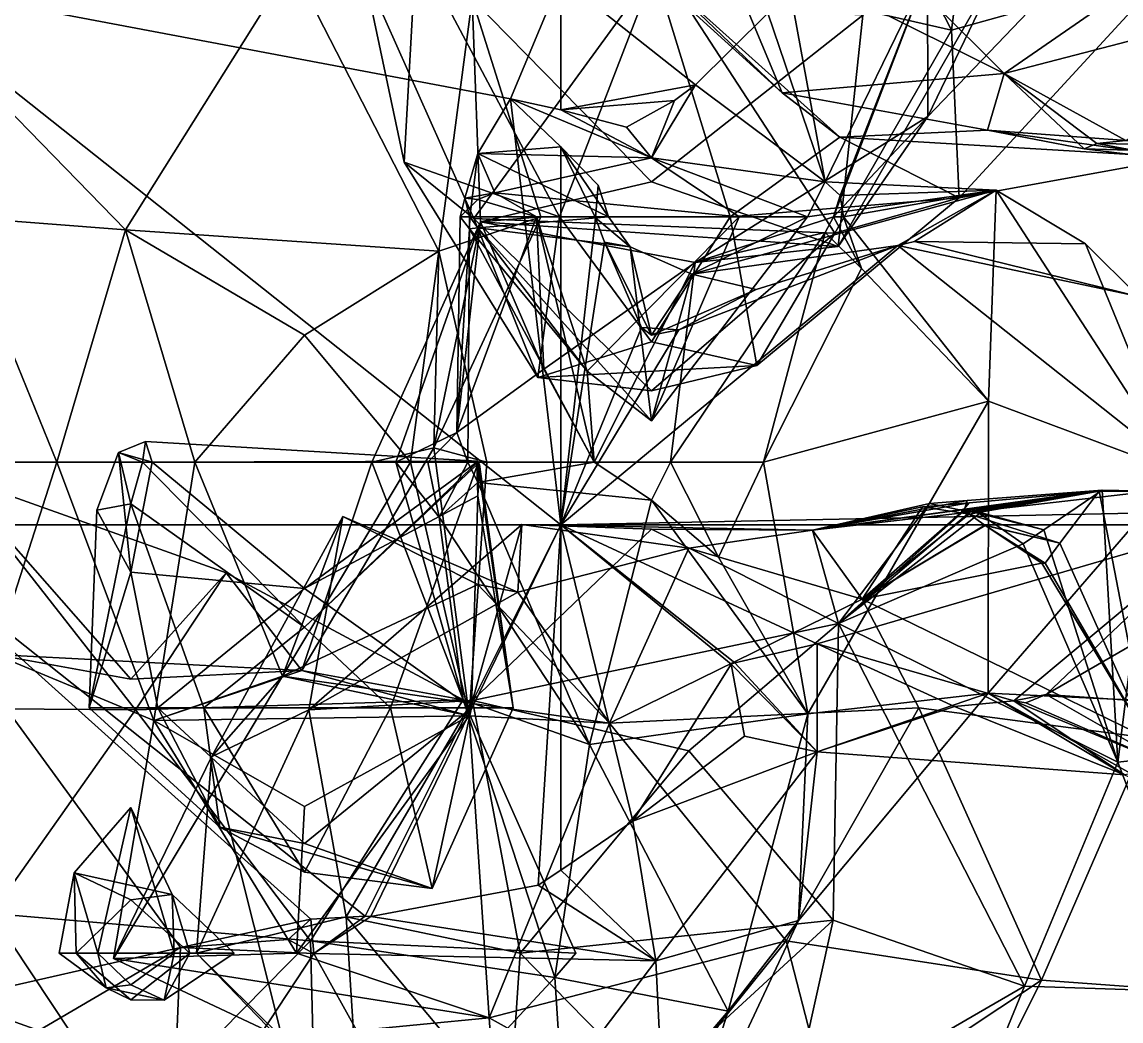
# Model space of a CAD drawing. Extents: x 290095 to 295679, y 4553756 to 4561441.
# Drawn here: x 293830.9 to 293910.7, y 4558599.1 to 4558671.6 of the extents above; entities that cross this region are included whole.
import ezdxf

# ---------------------------------------------------------------- set-up
doc = ezdxf.new("R2010")
doc.units = 0
doc.layers.add('Au_ppm_Pref_-_0_5', color=7, linetype='CONTINUOUS')

msp = doc.modelspace()

# ---------------------------------------------------------------- linework, layer by layer
at = {"layer": 'Au_ppm_Pref_-_0_5'}
for points in [[(293901.267, 4558693.412, 1869.872), (293898.367, 4558671.022, 1876.638), (293889.184, 4558688.93, 1875.435)], [(293901.267, 4558693.412, 1869.872), (293914.182, 4558675.446, 1870.677), (293898.367, 4558671.022, 1876.638)], [(293898.367, 4558671.022, 1876.638), (293877.157, 4558675.862, 1877.356), (293889.184, 4558688.93, 1875.435)], [(293876.804, 4558675.347, 1865.179), (293886.079, 4558666.478, 1857.536), (293871.766, 4558679.471, 1859.009)], [(293871.766, 4558679.471, 1859.009), (293886.079, 4558666.478, 1857.536), (293881.089, 4558678.423, 1854.008)], [(293886.079, 4558666.478, 1857.536), (293902.185, 4558667.865, 1853.041), (293881.089, 4558678.423, 1854.008)], [(293881.089, 4558678.423, 1854.008), (293902.185, 4558667.865, 1853.041), (293891.675, 4558678.349, 1849.325)], [(293915.16, 4558676.858, 1849.239), (293891.675, 4558678.349, 1849.325), (293902.185, 4558667.865, 1853.041)], [(293858.628, 4558661.446, 1870.887), (293859.503, 4558677.045, 1870.412), (293855.69, 4558675.287, 1874.798)], [(293869.917, 4558657.469, 1867.744), (293859.503, 4558677.045, 1870.412), (293858.628, 4558661.446, 1870.887)], [(293876.804, 4558675.347, 1865.179), (293859.503, 4558677.045, 1870.412), (293869.917, 4558657.469, 1867.744)], [(293896.637, 4558664.747, 1930.281), (293902.316, 4558676.509, 1924.19), (293890.136, 4558655.308, 1924.175)], [(293902.316, 4558676.509, 1924.19), (293891.931, 4558672.104, 1917.611), (293890.136, 4558655.308, 1924.175)], [(293896.637, 4558664.747, 1930.281), (293906.727, 4558675.287, 1930.281), (293902.316, 4558676.509, 1924.19)], [(293915.16, 4558676.858, 1849.239), (293902.185, 4558667.865, 1853.041), (293929.802, 4558675.068, 1852.081)], [(293850.474, 4558675.773, 1912.749), (293823.539, 4558671.764, 1911.423), (293838.392, 4558656.53, 1911.333)], [(293850.474, 4558675.773, 1912.749), (293838.392, 4558656.53, 1911.333), (293861.141, 4558654.98, 1912.974)], [(293861.141, 4558654.98, 1912.974), (293863.564, 4558673.287, 1917.936), (293850.474, 4558675.773, 1912.749)], [(293877.157, 4558675.862, 1877.356), (293863.69, 4558657.354, 1876.887), (293855.69, 4558675.287, 1874.798)], [(293877.157, 4558675.862, 1877.356), (293889.904, 4558656.291, 1877.038), (293863.69, 4558657.354, 1876.887)], [(293889.904, 4558656.291, 1877.038), (293877.157, 4558675.862, 1877.356), (293898.367, 4558671.022, 1876.638)], [(293870, 4558635.115, 1948.734), (293820, 4558674.8, 1933.784), (293866.349, 4558666.034, 1940.189)], [(293870, 4558674.8, 1938.178), (293866.349, 4558666.034, 1940.189), (293820, 4558674.8, 1933.784)], [(293870, 4558635.115, 1948.734), (293820, 4558635.115, 1945.143), (293820, 4558674.8, 1933.784)], [(293858.628, 4558661.446, 1870.887), (293855.69, 4558675.287, 1874.798), (293863.69, 4558657.354, 1876.887)], [(293870, 4558674.8, 1938.178), (293870, 4558665.234, 1940.723), (293866.349, 4558666.034, 1940.189)], [(293876.804, 4558675.347, 1865.179), (293869.917, 4558657.469, 1867.744), (293882.304, 4558657.469, 1868.192)], [(293870, 4558674.8, 1938.178), (293885.035, 4558672.256, 1940.289), (293879.776, 4558667.041, 1940.794)], [(293879.776, 4558667.041, 1940.794), (293870, 4558665.234, 1940.723), (293870, 4558674.8, 1938.178)], [(293876.804, 4558675.347, 1865.179), (293882.304, 4558657.469, 1868.192), (293890.25, 4558663.247, 1864.868)], [(293876.804, 4558675.347, 1865.179), (293890.25, 4558663.247, 1864.868), (293886.079, 4558666.478, 1857.536)], [(293886.477, 4558674.8, 1939.924), (293889.184, 4558660.007, 1937.066), (293885.035, 4558672.256, 1940.289)], [(293896.628, 4558675.287, 1935.418), (293889.184, 4558660.007, 1937.066), (293886.477, 4558674.8, 1939.924)], [(293896.628, 4558675.287, 1935.418), (293890.272, 4558659.007, 1936.22), (293889.184, 4558660.007, 1937.066)], [(293896.628, 4558675.287, 1935.418), (293896.637, 4558664.747, 1930.281), (293889.791, 4558657.469, 1935.934)], [(293896.628, 4558675.287, 1935.418), (293889.791, 4558657.469, 1935.934), (293890.272, 4558659.007, 1936.22)], [(293906.727, 4558675.287, 1930.281), (293896.637, 4558664.747, 1930.281), (293896.628, 4558675.287, 1935.418)], [(293914.182, 4558675.446, 1870.677), (293898.923, 4558658.852, 1870.698), (293898.367, 4558671.022, 1876.638)], [(293915.031, 4558661.771, 1864.62), (293898.923, 4558658.852, 1870.698), (293914.182, 4558675.446, 1870.677)], [(293929.802, 4558675.068, 1852.081), (293902.185, 4558667.865, 1853.041), (293911.028, 4558663.009, 1853.955)], [(293868.556, 4558657.469, 1918.402), (293863.564, 4558673.287, 1917.936), (293861.141, 4558654.98, 1912.974)], [(293864.166, 4558657.106, 1924.527), (293876.585, 4558660.001, 1919.246), (293863.564, 4558673.287, 1917.936)], [(293876.585, 4558660.001, 1919.246), (293891.931, 4558672.104, 1917.611), (293863.564, 4558673.287, 1917.936)], [(293864.166, 4558657.106, 1924.527), (293863.564, 4558673.287, 1917.936), (293868.556, 4558657.469, 1918.402)], [(293826.155, 4558657.478, 1918.407), (293838.392, 4558656.53, 1911.333), (293823.539, 4558671.764, 1911.423)], [(293876.585, 4558660.001, 1919.246), (293890.136, 4558655.308, 1924.175), (293891.931, 4558672.104, 1917.611)], [(293885.035, 4558672.256, 1940.289), (293889.184, 4558660.007, 1937.066), (293879.776, 4558667.041, 1940.794)], [(293898.367, 4558671.022, 1876.638), (293898.923, 4558658.852, 1870.698), (293889.904, 4558656.291, 1877.038)], [(293900.986, 4558663.766, 1859.65), (293902.185, 4558667.865, 1853.041), (293886.079, 4558666.478, 1857.536)], [(293908.004, 4558662.404, 1856.848), (293902.185, 4558667.865, 1853.041), (293900.986, 4558663.766, 1859.65)], [(293908.915, 4558662.787, 1855.692), (293911.028, 4558663.009, 1853.955), (293902.185, 4558667.865, 1853.041)], [(293908.004, 4558662.404, 1856.848), (293908.915, 4558662.787, 1855.692), (293902.185, 4558667.865, 1853.041)], [(293879.776, 4558667.041, 1940.794), (293878.246, 4558665.911, 1941.008), (293870, 4558665.234, 1940.723)], [(293879.776, 4558667.041, 1940.794), (293876.585, 4558661.747, 1940.733), (293878.246, 4558665.911, 1941.008)], [(293889.184, 4558660.007, 1937.066), (293876.585, 4558661.747, 1940.733), (293879.776, 4558667.041, 1940.794)], [(293870, 4558662.542, 1941.439), (293866.349, 4558666.034, 1940.189), (293863.986, 4558662.057, 1937.749)], [(293866.349, 4558666.034, 1940.189), (293876.585, 4558661.747, 1940.733), (293863.986, 4558662.057, 1937.749)], [(293866.349, 4558666.034, 1940.189), (293870, 4558662.542, 1941.439), (293870, 4558635.115, 1948.734)], [(293870, 4558665.234, 1940.723), (293876.585, 4558661.747, 1940.733), (293866.349, 4558666.034, 1940.189)], [(293878.246, 4558665.911, 1941.008), (293874.776, 4558663.982, 1941.325), (293870, 4558665.234, 1940.723)], [(293876.585, 4558661.747, 1940.733), (293874.776, 4558663.982, 1941.325), (293878.246, 4558665.911, 1941.008)], [(293890.25, 4558663.247, 1864.868), (293900.986, 4558663.766, 1859.65), (293886.079, 4558666.478, 1857.536)], [(293874.776, 4558663.982, 1941.325), (293876.585, 4558661.747, 1940.733), (293870, 4558665.234, 1940.723)], [(293896.637, 4558664.747, 1930.281), (293879.754, 4558654.153, 1929.751), (293889.791, 4558657.469, 1935.934)], [(293896.637, 4558664.747, 1930.281), (293890.136, 4558655.308, 1924.175), (293879.754, 4558654.153, 1929.751)], [(293890.25, 4558663.247, 1864.868), (293915.031, 4558661.771, 1864.62), (293900.986, 4558663.766, 1859.65)], [(293926.628, 4558661.834, 1858.529), (293908.004, 4558662.404, 1856.848), (293900.986, 4558663.766, 1859.65)], [(293900.986, 4558663.766, 1859.65), (293915.031, 4558661.771, 1864.62), (293926.628, 4558661.834, 1858.529)], [(293898.923, 4558658.852, 1870.698), (293890.25, 4558663.247, 1864.868), (293882.304, 4558657.469, 1868.192)], [(293915.031, 4558661.771, 1864.62), (293890.25, 4558663.247, 1864.868), (293898.923, 4558658.852, 1870.698)], [(293908.915, 4558662.787, 1855.692), (293908.004, 4558662.404, 1856.848), (293916.939, 4558661.306, 1855.185)], [(293911.028, 4558663.009, 1853.955), (293908.915, 4558662.787, 1855.692), (293913.103, 4558662.718, 1854.025)], [(293908.915, 4558662.787, 1855.692), (293916.939, 4558661.306, 1855.185), (293913.103, 4558662.718, 1854.025)], [(293865.218, 4558659.212, 1936.22), (293863.031, 4558658.819, 1936.22), (293863.986, 4558662.057, 1937.749)], [(293863.986, 4558662.057, 1937.749), (293863.031, 4558658.819, 1936.22), (293863.401, 4558657.469, 1936.496)], [(293873.455, 4558657.469, 1942.159), (293863.986, 4558662.057, 1937.749), (293863.401, 4558657.469, 1936.496)], [(293873.455, 4558657.469, 1942.159), (293870, 4558662.542, 1941.439), (293863.986, 4558662.057, 1937.749)], [(293876.585, 4558661.747, 1940.733), (293865.218, 4558659.212, 1936.22), (293863.986, 4558662.057, 1937.749)], [(293872.725, 4558659.773, 1942.329), (293872.514, 4558657.4, 1942.948), (293870, 4558662.542, 1941.439)], [(293872.514, 4558657.4, 1942.948), (293870, 4558635.115, 1948.734), (293870, 4558662.542, 1941.439)], [(293873.455, 4558657.469, 1942.159), (293872.725, 4558659.773, 1942.329), (293870, 4558662.542, 1941.439)], [(293926.628, 4558661.834, 1858.529), (293916.939, 4558661.306, 1855.185), (293908.004, 4558662.404, 1856.848)], [(293868.333, 4558645.799, 1870.887), (293858.628, 4558661.446, 1870.887), (293863.69, 4558657.354, 1876.887)], [(293858.628, 4558661.446, 1870.887), (293868.333, 4558645.799, 1870.887), (293869.917, 4558657.469, 1867.744)], [(293876.585, 4558661.747, 1940.733), (293882.942, 4558657.469, 1936.22), (293865.218, 4558659.212, 1936.22)], [(293876.585, 4558661.747, 1940.733), (293889.184, 4558660.007, 1937.066), (293887.905, 4558657.469, 1936.823)], [(293876.585, 4558661.747, 1940.733), (293887.905, 4558657.469, 1936.823), (293882.942, 4558657.469, 1936.22)], [(293890.136, 4558655.308, 1924.175), (293876.585, 4558660.001, 1919.246), (293864.166, 4558657.106, 1924.527)], [(293873.455, 4558657.469, 1942.159), (293872.514, 4558657.4, 1942.948), (293872.725, 4558659.773, 1942.329)], [(293887.905, 4558657.469, 1936.823), (293889.184, 4558660.007, 1937.066), (293901.617, 4558659.413, 1942.451)], [(293890.272, 4558659.007, 1936.22), (293901.617, 4558659.413, 1942.451), (293889.184, 4558660.007, 1937.066)], [(293863.986, 4558658.736, 1935.798), (293862.683, 4558657.469, 1935.606), (293863.031, 4558658.819, 1936.22)], [(293862.683, 4558657.469, 1935.606), (293863.37, 4558657.469, 1936.22), (293863.031, 4558658.819, 1936.22)], [(293863.986, 4558658.736, 1935.798), (293868.236, 4558657.469, 1934.216), (293862.683, 4558657.469, 1935.606)], [(293863.986, 4558658.736, 1935.798), (293863.031, 4558658.819, 1936.22), (293865.218, 4558659.212, 1936.22)], [(293863.401, 4558657.469, 1936.496), (293863.031, 4558658.819, 1936.22), (293863.37, 4558657.469, 1936.22)], [(293863.986, 4558658.736, 1935.798), (293865.218, 4558659.212, 1936.22), (293868.236, 4558657.469, 1934.216)], [(293882.942, 4558657.469, 1936.22), (293868.236, 4558657.469, 1934.216), (293865.218, 4558659.212, 1936.22)], [(293894.472, 4558655.377, 1944.726), (293879.523, 4558653.314, 1942.159), (293901.617, 4558659.413, 1942.451)], [(293879.523, 4558653.314, 1942.159), (293887.905, 4558657.469, 1936.823), (293901.617, 4558659.413, 1942.451)], [(293884.224, 4558646.666, 1870.887), (293898.923, 4558658.852, 1870.698), (293882.304, 4558657.469, 1868.192)], [(293898.923, 4558658.852, 1870.698), (293884.224, 4558646.666, 1870.887), (293889.904, 4558656.291, 1877.038)], [(293890.272, 4558659.007, 1936.22), (293889.791, 4558657.469, 1935.934), (293890.525, 4558657.469, 1936.22)], [(293890.272, 4558659.007, 1936.22), (293890.525, 4558657.469, 1936.22), (293901.617, 4558659.413, 1942.451)], [(293890.525, 4558657.469, 1936.22), (293901.063, 4558644.081, 1938.036), (293901.617, 4558659.413, 1942.451)], [(293895.683, 4558655.665, 1944.796), (293894.472, 4558655.377, 1944.726), (293901.617, 4558659.413, 1942.451)], [(293901.617, 4558659.413, 1942.451), (293908.104, 4558655.513, 1946.143), (293895.683, 4558655.665, 1944.796)], [(293901.617, 4558659.413, 1942.451), (293901.063, 4558644.081, 1938.036), (293914.894, 4558638.899, 1941.811)], [(293901.617, 4558659.413, 1942.451), (293914.894, 4558638.899, 1941.811), (293908.104, 4558655.513, 1946.143)], [(293833.419, 4558639.651, 1913.23), (293826.155, 4558657.478, 1918.407), (293820.218, 4558639.651, 1918.402)], [(293838.392, 4558656.53, 1911.333), (293826.155, 4558657.478, 1918.407), (293833.419, 4558639.651, 1913.23)], [(293858.02, 4558639.651, 1927.468), (293864.166, 4558657.106, 1924.527), (293856.288, 4558639.651, 1923.208)], [(293860.794, 4558640.702, 1917.835), (293856.288, 4558639.651, 1923.208), (293864.166, 4558657.106, 1924.527)], [(293858.02, 4558639.651, 1927.468), (293862.457, 4558641.813, 1930.281), (293864.166, 4558657.106, 1924.527)], [(293860.794, 4558640.702, 1917.835), (293864.166, 4558657.106, 1924.527), (293868.556, 4558657.469, 1918.402)], [(293860.794, 4558640.702, 1917.835), (293868.556, 4558657.469, 1918.402), (293861.141, 4558654.98, 1912.974)], [(293862.457, 4558641.813, 1930.281), (293863.376, 4558656.607, 1936.22), (293862.683, 4558657.469, 1935.606)], [(293862.457, 4558641.813, 1930.281), (293862.683, 4558657.469, 1935.606), (293868.236, 4558657.469, 1934.216)], [(293862.457, 4558641.813, 1930.281), (293868.236, 4558657.469, 1934.216), (293868.758, 4558646.4, 1930.281)], [(293862.457, 4558641.813, 1930.281), (293868.758, 4558646.4, 1930.281), (293864.166, 4558657.106, 1924.527)], [(293862.683, 4558657.469, 1935.606), (293863.376, 4558656.607, 1936.22), (293863.37, 4558657.469, 1936.22)], [(293863.401, 4558657.469, 1936.496), (293863.37, 4558657.469, 1936.22), (293863.376, 4558656.607, 1936.22)], [(293863.401, 4558657.469, 1936.496), (293863.376, 4558656.607, 1936.22), (293863.986, 4558656.658, 1936.49)], [(293873.455, 4558657.469, 1942.159), (293863.401, 4558657.469, 1936.496), (293863.986, 4558656.658, 1936.49)], [(293876.585, 4558644.833, 1875.099), (293868.333, 4558645.799, 1870.887), (293863.69, 4558657.354, 1876.887)], [(293876.585, 4558644.833, 1875.099), (293863.69, 4558657.354, 1876.887), (293889.904, 4558656.291, 1877.038)], [(293873.455, 4558657.469, 1942.159), (293863.986, 4558656.658, 1936.49), (293875.048, 4558655.295, 1942.159)], [(293868.758, 4558646.4, 1930.281), (293879.754, 4558654.153, 1929.751), (293864.166, 4558657.106, 1924.527)], [(293879.754, 4558654.153, 1929.751), (293890.136, 4558655.308, 1924.175), (293864.166, 4558657.106, 1924.527)], [(293872.428, 4558639.651, 1934.26), (293868.758, 4558646.4, 1930.281), (293868.236, 4558657.469, 1934.216)], [(293872.428, 4558639.651, 1934.26), (293868.236, 4558657.469, 1934.216), (293871.912, 4558646.26, 1936.22)], [(293882.942, 4558657.469, 1936.22), (293871.912, 4558646.26, 1936.22), (293868.236, 4558657.469, 1934.216)], [(293868.333, 4558645.799, 1870.887), (293876.585, 4558648.383, 1867.859), (293869.917, 4558657.469, 1867.744)], [(293882.304, 4558657.469, 1868.192), (293869.917, 4558657.469, 1867.744), (293876.585, 4558648.383, 1867.859)], [(293873.176, 4558655.625, 1943.458), (293870, 4558635.115, 1948.734), (293872.514, 4558657.4, 1942.948)], [(293876.585, 4558642.65, 1937.22), (293871.912, 4558646.26, 1936.22), (293882.942, 4558657.469, 1936.22)], [(293872.514, 4558657.4, 1942.948), (293873.455, 4558657.469, 1942.159), (293875.048, 4558655.295, 1942.159)], [(293873.176, 4558655.625, 1943.458), (293872.514, 4558657.4, 1942.948), (293875.048, 4558655.295, 1942.159)], [(293879.523, 4558653.314, 1942.159), (293876.585, 4558642.65, 1937.22), (293887.905, 4558657.469, 1936.823)], [(293876.585, 4558642.65, 1937.22), (293882.942, 4558657.469, 1936.22), (293887.905, 4558657.469, 1936.823)], [(293884.224, 4558646.666, 1870.887), (293882.304, 4558657.469, 1868.192), (293876.585, 4558648.383, 1867.859)], [(293889.791, 4558657.469, 1935.934), (293879.754, 4558654.153, 1929.751), (293889.184, 4558656.321, 1935.837)], [(293889.791, 4558657.469, 1935.934), (293889.184, 4558656.321, 1935.837), (293891.833, 4558653.723, 1936.22)], [(293889.791, 4558657.469, 1935.934), (293891.833, 4558653.723, 1936.22), (293890.525, 4558657.469, 1936.22)], [(293890.525, 4558657.469, 1936.22), (293891.833, 4558653.723, 1936.22), (293901.063, 4558644.081, 1938.036)], [(293833.419, 4558639.651, 1913.23), (293843.428, 4558639.651, 1908.711), (293838.392, 4558656.53, 1911.333)], [(293861.141, 4558654.98, 1912.974), (293838.392, 4558656.53, 1911.333), (293851.386, 4558648.868, 1909.39)], [(293851.386, 4558648.868, 1909.39), (293838.392, 4558656.53, 1911.333), (293843.428, 4558639.651, 1908.711)], [(293862.457, 4558641.813, 1930.281), (293863.262, 4558639.651, 1930.621), (293863.376, 4558656.607, 1936.22)], [(293872.428, 4558639.651, 1934.26), (293863.376, 4558656.607, 1936.22), (293863.262, 4558639.651, 1930.621)], [(293863.986, 4558656.658, 1936.49), (293863.376, 4558656.607, 1936.22), (293871.912, 4558646.26, 1936.22)], [(293872.428, 4558639.651, 1934.26), (293871.912, 4558646.26, 1936.22), (293863.376, 4558656.607, 1936.22)], [(293876.585, 4558642.65, 1937.22), (293875.048, 4558655.295, 1942.159), (293863.986, 4558656.658, 1936.49)], [(293876.585, 4558642.65, 1937.22), (293863.986, 4558656.658, 1936.49), (293871.912, 4558646.26, 1936.22)], [(293889.184, 4558656.321, 1935.837), (293879.754, 4558654.153, 1929.751), (293877.967, 4558639.651, 1935.568)], [(293889.184, 4558656.321, 1935.837), (293877.967, 4558639.651, 1935.568), (293884.719, 4558639.651, 1936.22)], [(293889.184, 4558656.321, 1935.837), (293884.719, 4558639.651, 1936.22), (293891.833, 4558653.723, 1936.22)], [(293875.861, 4558649.422, 1945.259), (293870, 4558635.115, 1948.734), (293873.176, 4558655.625, 1943.458)], [(293875.861, 4558649.422, 1945.259), (293873.176, 4558655.625, 1943.458), (293876.585, 4558648.881, 1945.022)], [(293873.176, 4558655.625, 1943.458), (293875.048, 4558655.295, 1942.159), (293876.585, 4558648.881, 1945.022)], [(293884.224, 4558646.666, 1870.887), (293876.585, 4558644.833, 1875.099), (293889.904, 4558656.291, 1877.038)], [(293895.683, 4558655.665, 1944.796), (293911.948, 4558651.674, 1947.332), (293894.472, 4558655.377, 1944.726)], [(293908.104, 4558655.513, 1946.143), (293911.948, 4558651.674, 1947.332), (293895.683, 4558655.665, 1944.796)], [(293908.104, 4558655.513, 1946.143), (293914.894, 4558638.899, 1941.811), (293911.948, 4558651.674, 1947.332)], [(293861.141, 4558654.98, 1912.974), (293851.386, 4558648.868, 1909.39), (293859.079, 4558639.651, 1908.836)], [(293861.141, 4558654.98, 1912.974), (293859.079, 4558639.651, 1908.836), (293864.634, 4558639.651, 1912.463)], [(293860.794, 4558640.702, 1917.835), (293861.141, 4558654.98, 1912.974), (293864.634, 4558639.651, 1912.463)], [(293894.472, 4558655.377, 1944.726), (293870, 4558635.115, 1948.734), (293878.578, 4558649.259, 1945.456)], [(293918.766, 4558636.095, 1951.227), (293870, 4558635.115, 1948.734), (293894.472, 4558655.377, 1944.726)], [(293879.523, 4558653.314, 1942.159), (293876.585, 4558648.881, 1945.022), (293875.048, 4558655.295, 1942.159)], [(293875.048, 4558655.295, 1942.159), (293876.585, 4558642.65, 1937.22), (293879.523, 4558653.314, 1942.159)], [(293884.194, 4558652.189, 1944.994), (293894.472, 4558655.377, 1944.726), (293878.578, 4558649.259, 1945.456)], [(293894.472, 4558655.377, 1944.726), (293884.194, 4558652.189, 1944.994), (293879.523, 4558653.314, 1942.159)], [(293911.948, 4558651.674, 1947.332), (293918.766, 4558636.095, 1951.227), (293894.472, 4558655.377, 1944.726)], [(293872.428, 4558639.651, 1934.26), (293879.754, 4558654.153, 1929.751), (293868.758, 4558646.4, 1930.281)], [(293872.428, 4558639.651, 1934.26), (293877.967, 4558639.651, 1935.568), (293879.754, 4558654.153, 1929.751)], [(293884.194, 4558652.189, 1944.994), (293876.585, 4558648.881, 1945.022), (293879.523, 4558653.314, 1942.159)], [(293891.833, 4558653.723, 1936.22), (293884.719, 4558639.651, 1936.22), (293901.063, 4558644.081, 1938.036)], [(293878.578, 4558649.259, 1945.456), (293876.585, 4558648.881, 1945.022), (293884.194, 4558652.189, 1944.994)], [(293878.578, 4558649.259, 1945.456), (293870, 4558635.115, 1948.734), (293875.861, 4558649.422, 1945.259)], [(293875.861, 4558649.422, 1945.259), (293876.585, 4558648.881, 1945.022), (293878.578, 4558649.259, 1945.456)], [(293851.386, 4558648.868, 1909.39), (293843.428, 4558639.651, 1908.711), (293859.079, 4558639.651, 1908.836)], [(293868.333, 4558645.799, 1870.887), (293884.224, 4558646.666, 1870.887), (293876.585, 4558648.383, 1867.859)], [(293884.224, 4558646.666, 1870.887), (293868.333, 4558645.799, 1870.887), (293876.585, 4558644.833, 1875.099)], [(293884.719, 4558639.651, 1936.22), (293887.929, 4558621.377, 1936.464), (293901.063, 4558644.081, 1938.036)], [(293901.021, 4558622.894, 1943.229), (293901.063, 4558644.081, 1938.036), (293887.929, 4558621.377, 1936.464)], [(293901.063, 4558644.081, 1938.036), (293901.021, 4558622.894, 1943.229), (293914.894, 4558638.899, 1941.811)], [(293839.858, 4558641.165, 1859.009), (293840.337, 4558639.651, 1859.739), (293837.897, 4558640.364, 1859.048)], [(293839.858, 4558641.165, 1859.009), (293837.897, 4558640.364, 1859.048), (293839.641, 4558639.651, 1858.606)], [(293863.936, 4558639.721, 1859.009), (293839.858, 4558641.165, 1859.009), (293839.641, 4558639.651, 1858.606)], [(293863.936, 4558639.721, 1859.009), (293840.337, 4558639.651, 1859.739), (293839.858, 4558641.165, 1859.009)], [(293862.457, 4558641.813, 1930.281), (293858.02, 4558639.651, 1927.468), (293860.336, 4558639.651, 1930.281)], [(293860.336, 4558639.651, 1930.281), (293863.262, 4558639.651, 1930.621), (293862.457, 4558641.813, 1930.281)], [(293838.787, 4558631.677, 1861.667), (293836.327, 4558636.172, 1859.009), (293837.897, 4558640.364, 1859.048)], [(293836.327, 4558636.172, 1859.009), (293838.787, 4558636.625, 1858), (293837.897, 4558640.364, 1859.048)], [(293838.787, 4558631.677, 1861.667), (293837.897, 4558640.364, 1859.048), (293840.337, 4558639.651, 1859.739)], [(293839.641, 4558639.651, 1858.606), (293837.897, 4558640.364, 1859.048), (293838.787, 4558636.625, 1858)], [(293856.288, 4558639.651, 1923.208), (293860.794, 4558640.702, 1917.835), (293851.194, 4558624.523, 1918.815)], [(293860.794, 4558640.702, 1917.835), (293863.355, 4558621.235, 1912.647), (293851.194, 4558624.523, 1918.815)], [(293860.794, 4558640.702, 1917.835), (293864.634, 4558639.651, 1912.463), (293863.355, 4558621.235, 1912.647)], [(293833.419, 4558639.651, 1913.23), (293820.218, 4558639.651, 1918.402), (293828.914, 4558625.688, 1918.402)], [(293833.419, 4558639.651, 1913.23), (293828.914, 4558625.688, 1918.402), (293840.445, 4558620.908, 1911.373)], [(293833.419, 4558639.651, 1913.23), (293840.445, 4558620.908, 1911.373), (293843.428, 4558639.651, 1908.711)], [(293838.787, 4558631.677, 1861.667), (293840.337, 4558639.651, 1859.739), (293851.386, 4558630.478, 1861.89)], [(293838.787, 4558636.625, 1858), (293851.386, 4558627.681, 1857.059), (293839.641, 4558639.651, 1858.606)], [(293863.936, 4558639.721, 1859.009), (293839.641, 4558639.651, 1858.606), (293863.947, 4558639.651, 1858.99)], [(293863.947, 4558639.651, 1858.99), (293839.641, 4558639.651, 1858.606), (293851.386, 4558627.681, 1857.059)], [(293863.936, 4558639.721, 1859.009), (293863.911, 4558639.651, 1859.044), (293840.337, 4558639.651, 1859.739)], [(293863.911, 4558639.651, 1859.044), (293851.386, 4558630.478, 1861.89), (293840.337, 4558639.651, 1859.739)], [(293849.798, 4558624.132, 1905.734), (293843.428, 4558639.651, 1908.711), (293840.445, 4558620.908, 1911.373)], [(293859.079, 4558639.651, 1908.836), (293843.428, 4558639.651, 1908.711), (293849.798, 4558624.132, 1905.734)], [(293859.079, 4558639.651, 1908.836), (293849.798, 4558624.132, 1905.734), (293863.355, 4558621.235, 1912.647)], [(293856.288, 4558639.651, 1923.208), (293851.194, 4558624.523, 1918.815), (293862.904, 4558622.407, 1924.66)], [(293863.986, 4558637.209, 1859.823), (293851.386, 4558630.478, 1861.89), (293863.911, 4558639.651, 1859.044)], [(293863.986, 4558639.541, 1858.972), (293863.947, 4558639.651, 1858.99), (293851.386, 4558627.681, 1857.059)], [(293858.02, 4558639.651, 1927.468), (293856.288, 4558639.651, 1923.208), (293862.904, 4558622.407, 1924.66)], [(293860.336, 4558639.651, 1930.281), (293858.02, 4558639.651, 1927.468), (293861.161, 4558635.656, 1930.281)], [(293861.161, 4558635.656, 1930.281), (293858.02, 4558639.651, 1927.468), (293862.904, 4558622.407, 1924.66)], [(293864.634, 4558639.651, 1912.463), (293859.079, 4558639.651, 1908.836), (293863.355, 4558621.235, 1912.647)], [(293861.161, 4558635.656, 1930.281), (293863.262, 4558639.651, 1930.621), (293860.336, 4558639.651, 1930.281)], [(293861.161, 4558635.656, 1930.281), (293863.986, 4558638.175, 1930.772), (293863.262, 4558639.651, 1930.621)], [(293863.986, 4558638.175, 1930.772), (293872.428, 4558639.651, 1934.26), (293863.262, 4558639.651, 1930.621)], [(293863.936, 4558639.721, 1859.009), (293864.008, 4558639.673, 1859.012), (293863.911, 4558639.651, 1859.044)], [(293863.986, 4558637.209, 1859.823), (293863.911, 4558639.651, 1859.044), (293864.008, 4558639.673, 1859.012)], [(293863.936, 4558639.721, 1859.009), (293863.947, 4558639.651, 1858.99), (293864.008, 4558639.673, 1859.012)], [(293864.008, 4558639.673, 1859.012), (293863.947, 4558639.651, 1858.99), (293863.986, 4558639.541, 1858.972)], [(293864.104, 4558639.483, 1859.009), (293863.986, 4558637.209, 1859.823), (293864.008, 4558639.673, 1859.012)], [(293864.104, 4558639.483, 1859.009), (293864.008, 4558639.673, 1859.012), (293863.986, 4558639.541, 1858.972)], [(293863.986, 4558638.175, 1930.772), (293876.585, 4558636.907, 1935.305), (293872.428, 4558639.651, 1934.26)], [(293872.428, 4558639.651, 1934.26), (293876.585, 4558636.907, 1935.305), (293877.967, 4558639.651, 1935.568)], [(293881.452, 4558632.768, 1936.22), (293877.967, 4558639.651, 1935.568), (293876.585, 4558636.907, 1935.305)], [(293881.452, 4558632.768, 1936.22), (293884.719, 4558639.651, 1936.22), (293877.967, 4558639.651, 1935.568)], [(293884.719, 4558639.651, 1936.22), (293881.452, 4558632.768, 1936.22), (293887.929, 4558621.377, 1936.464)], [(293863.986, 4558639.541, 1858.972), (293851.386, 4558627.681, 1857.059), (293857.644, 4558621.833, 1856.059)], [(293863.986, 4558639.541, 1858.972), (293857.644, 4558621.833, 1856.059), (293866.538, 4558621.833, 1859.009)], [(293863.986, 4558639.541, 1858.972), (293866.538, 4558621.833, 1859.009), (293864.104, 4558639.483, 1859.009)], [(293863.986, 4558637.209, 1859.823), (293864.104, 4558639.483, 1859.009), (293866.538, 4558621.833, 1859.009)], [(293923.353, 4558621.833, 1943.87), (293914.894, 4558638.899, 1941.811), (293901.021, 4558622.894, 1943.229)], [(293839.122, 4558621.669, 1925.631), (293825.734, 4558638.731, 1924.108), (293819.238, 4558621.833, 1927.004)], [(293839.122, 4558621.669, 1925.631), (293845.716, 4558631.632, 1924.341), (293825.734, 4558638.731, 1924.108)], [(293845.716, 4558631.632, 1924.341), (293838.787, 4558623.903, 1923.651), (293825.734, 4558638.731, 1924.108)], [(293838.787, 4558623.903, 1923.651), (293828.914, 4558625.688, 1918.402), (293825.734, 4558638.731, 1924.108)], [(293863.986, 4558638.175, 1930.772), (293861.161, 4558635.656, 1930.281), (293872.075, 4558619.16, 1931.56)], [(293863.986, 4558638.175, 1930.772), (293872.075, 4558619.16, 1931.56), (293876.585, 4558636.907, 1935.305)], [(293863.986, 4558637.209, 1859.823), (293863.506, 4558621.833, 1864.722), (293851.386, 4558630.478, 1861.89)], [(293863.986, 4558637.209, 1859.823), (293866.538, 4558621.833, 1859.009), (293863.506, 4558621.833, 1864.722)], [(293909.306, 4558637.633, 1892.924), (293888.276, 4558634.709, 1895.555), (293899.507, 4558636.865, 1891.918)], [(293909.306, 4558637.633, 1892.924), (293912.901, 4558637.555, 1894.645), (293888.276, 4558634.709, 1895.555)], [(293899.653, 4558636.711, 1897.68), (293888.276, 4558634.709, 1895.555), (293909.083, 4558637.562, 1896.447)], [(293888.276, 4558634.709, 1895.555), (293912.901, 4558637.555, 1894.645), (293909.083, 4558637.562, 1896.447)], [(293909.083, 4558637.562, 1896.447), (293899.032, 4558635.97, 1899.935), (293899.653, 4558636.711, 1897.68)], [(293899.641, 4558635.874, 1900.335), (293899.032, 4558635.97, 1899.935), (293909.083, 4558637.562, 1896.447)], [(293899.507, 4558636.865, 1891.918), (293899.279, 4558636.131, 1889.491), (293909.306, 4558637.633, 1892.924)], [(293909.306, 4558637.633, 1892.924), (293899.279, 4558636.131, 1889.491), (293900.212, 4558636.076, 1889.156)], [(293909.083, 4558637.562, 1896.447), (293906.241, 4558633.766, 1898.921), (293899.641, 4558635.874, 1900.335)], [(293909.306, 4558637.633, 1892.924), (293900.212, 4558636.076, 1889.156), (293905.058, 4558634.74, 1890.278)], [(293910.45, 4558617.877, 1889.423), (293909.306, 4558637.633, 1892.924), (293905.058, 4558634.74, 1890.278)], [(293909.083, 4558637.562, 1896.447), (293912.56, 4558619.648, 1900.146), (293906.241, 4558633.766, 1898.921)], [(293912.901, 4558637.555, 1894.645), (293912.56, 4558619.648, 1900.146), (293909.083, 4558637.562, 1896.447)], [(293910.45, 4558617.877, 1889.423), (293912.901, 4558637.555, 1894.645), (293909.306, 4558637.633, 1892.924)], [(293910.45, 4558617.877, 1889.423), (293925.102, 4558619.508, 1894.645), (293912.901, 4558637.555, 1894.645)], [(293838.787, 4558636.625, 1858), (293836.327, 4558636.172, 1859.009), (293835.768, 4558621.833, 1859.009)], [(293838.787, 4558636.625, 1858), (293835.768, 4558621.833, 1859.009), (293844.094, 4558621.833, 1855.571)], [(293838.787, 4558636.625, 1858), (293844.094, 4558621.833, 1855.571), (293851.386, 4558627.681, 1857.059)], [(293876.585, 4558636.907, 1935.305), (293872.075, 4558619.16, 1931.56), (293887.929, 4558621.377, 1936.464)], [(293876.585, 4558636.907, 1935.305), (293887.929, 4558621.377, 1936.464), (293881.452, 4558632.768, 1936.22)], [(293888.276, 4558634.709, 1895.555), (293896.77, 4558636.65, 1891.636), (293899.507, 4558636.865, 1891.918)], [(293896.27, 4558636.405, 1898.122), (293888.276, 4558634.709, 1895.555), (293899.653, 4558636.711, 1897.68)], [(293896.77, 4558636.65, 1891.636), (293888.276, 4558634.709, 1895.555), (293890.173, 4558627.941, 1888.168)], [(293896.27, 4558636.405, 1898.122), (293891.888, 4558629.717, 1901.937), (293888.276, 4558634.709, 1895.555)], [(293896.77, 4558636.65, 1891.636), (293890.173, 4558627.941, 1888.168), (293899.279, 4558636.131, 1889.491)], [(293899.032, 4558635.97, 1899.935), (293891.888, 4558629.717, 1901.937), (293896.27, 4558636.405, 1898.122)], [(293899.032, 4558635.97, 1899.935), (293896.27, 4558636.405, 1898.122), (293899.653, 4558636.711, 1897.68)], [(293896.77, 4558636.65, 1891.636), (293899.279, 4558636.131, 1889.491), (293899.507, 4558636.865, 1891.918)], [(293838.787, 4558631.677, 1861.667), (293835.768, 4558621.833, 1859.009), (293836.327, 4558636.172, 1859.009)], [(293854.175, 4558635.707, 1900.584), (293849.798, 4558624.132, 1905.734), (293844.641, 4558618.269, 1900.584)], [(293844.641, 4558618.269, 1900.584), (293851.711, 4558621.671, 1894.604), (293854.175, 4558635.707, 1900.584)], [(293863.986, 4558630.771, 1903.563), (293849.798, 4558624.132, 1905.734), (293854.175, 4558635.707, 1900.584)], [(293854.175, 4558635.707, 1900.584), (293851.711, 4558621.671, 1894.604), (293866.879, 4558630.209, 1899.156)], [(293866.879, 4558630.209, 1899.156), (293863.986, 4558630.771, 1903.563), (293854.175, 4558635.707, 1900.584)], [(293861.161, 4558635.656, 1930.281), (293862.904, 4558622.407, 1924.66), (293872.075, 4558619.16, 1931.56)], [(293918.766, 4558636.095, 1951.227), (293918.218, 4558635.115, 1951.457), (293870, 4558635.115, 1948.734)], [(293899.279, 4558636.131, 1889.491), (293890.173, 4558627.941, 1888.168), (293899.715, 4558636.041, 1889.118)], [(293890.173, 4558627.941, 1888.168), (293900.403, 4558635.941, 1889.167), (293899.715, 4558636.041, 1889.118)], [(293900.403, 4558635.941, 1889.167), (293890.173, 4558627.941, 1888.168), (293903.558, 4558633.718, 1889.344)], [(293899.641, 4558635.874, 1900.335), (293891.888, 4558629.717, 1901.937), (293899.032, 4558635.97, 1899.935)], [(293891.888, 4558629.717, 1901.937), (293899.641, 4558635.874, 1900.335), (293900.782, 4558635.089, 1900.257)], [(293899.279, 4558636.131, 1889.491), (293899.715, 4558636.041, 1889.118), (293900.212, 4558636.076, 1889.156)], [(293899.641, 4558635.874, 1900.335), (293906.241, 4558633.766, 1898.921), (293900.782, 4558635.089, 1900.257)], [(293899.715, 4558636.041, 1889.118), (293900.403, 4558635.941, 1889.167), (293900.212, 4558636.076, 1889.156)], [(293905.058, 4558634.74, 1890.278), (293900.212, 4558636.076, 1889.156), (293900.403, 4558635.941, 1889.167)], [(293905.058, 4558634.74, 1890.278), (293900.403, 4558635.941, 1889.167), (293903.558, 4558633.718, 1889.344)], [(293820, 4558635.115, 1945.143), (293842.38, 4558604.419, 1947.807), (293825.799, 4558600.639, 1945.96)], [(293851.864, 4558606.487, 1948.864), (293842.38, 4558604.419, 1947.807), (293820, 4558635.115, 1945.143)], [(293855.79, 4558606.709, 1949.304), (293851.864, 4558606.487, 1948.864), (293820, 4558635.115, 1945.143)], [(293855.79, 4558606.709, 1949.304), (293820, 4558635.115, 1945.143), (293870, 4558635.115, 1948.734)], [(293867.175, 4558635.14, 1894.645), (293866.879, 4558630.209, 1899.156), (293851.711, 4558621.671, 1894.604)], [(293863.592, 4558622.364, 1888.26), (293867.175, 4558635.14, 1894.645), (293851.711, 4558621.671, 1894.604)], [(293856.202, 4558606.677, 1949.336), (293855.79, 4558606.709, 1949.304), (293870, 4558635.115, 1948.734)], [(293868.357, 4558608.944, 1950.082), (293856.202, 4558606.677, 1949.336), (293870, 4558635.115, 1948.734)], [(293876.585, 4558634.788, 1890.326), (293867.175, 4558635.14, 1894.645), (293863.592, 4558622.364, 1888.26)], [(293890.173, 4558627.941, 1888.168), (293876.585, 4558634.788, 1890.326), (293863.592, 4558622.364, 1888.26)], [(293879.297, 4558633.412, 1899.783), (293866.879, 4558630.209, 1899.156), (293867.175, 4558635.14, 1894.645)], [(293876.585, 4558634.788, 1890.326), (293888.276, 4558634.709, 1895.555), (293867.175, 4558635.14, 1894.645)], [(293879.297, 4558633.412, 1899.783), (293867.175, 4558635.14, 1894.645), (293888.276, 4558634.709, 1895.555)], [(293870, 4558610.034, 1950.138), (293868.357, 4558608.944, 1950.082), (293870, 4558635.115, 1948.734)], [(293875.222, 4558613.585, 1950.343), (293870, 4558610.034, 1950.138), (293870, 4558635.115, 1948.734)], [(293882.374, 4558624.987, 1950.258), (293875.222, 4558613.585, 1950.343), (293870, 4558635.115, 1948.734)], [(293882.637, 4558625.085, 1950.272), (293882.374, 4558624.987, 1950.258), (293870, 4558635.115, 1948.734)], [(293870, 4558635.115, 1948.734), (293888.612, 4558626.466, 1950.496), (293882.637, 4558625.085, 1950.272)], [(293918.218, 4558635.115, 1951.457), (293888.612, 4558626.466, 1950.496), (293870, 4558635.115, 1948.734)], [(293876.585, 4558634.788, 1890.326), (293890.173, 4558627.941, 1888.168), (293888.276, 4558634.709, 1895.555)], [(293918.218, 4558635.115, 1951.457), (293902.89, 4558622.33, 1951.643), (293888.612, 4558626.466, 1950.496)], [(293900.82, 4558635.063, 1900.255), (293891.888, 4558629.717, 1901.937), (293900.782, 4558635.089, 1900.257)], [(293904.936, 4558632.33, 1899.966), (293891.888, 4558629.717, 1901.937), (293900.82, 4558635.063, 1900.255)], [(293900.782, 4558635.089, 1900.257), (293906.241, 4558633.766, 1898.921), (293900.82, 4558635.063, 1900.255)], [(293906.241, 4558633.766, 1898.921), (293905.163, 4558632.327, 1899.86), (293900.82, 4558635.063, 1900.255)], [(293900.82, 4558635.063, 1900.255), (293905.163, 4558632.327, 1899.86), (293904.936, 4558632.33, 1899.966)], [(293902.89, 4558622.33, 1951.643), (293918.218, 4558635.115, 1951.457), (293905.241, 4558622.779, 1951.739)], [(293905.241, 4558622.779, 1951.739), (293918.218, 4558635.115, 1951.457), (293916.88, 4558629.527, 1951.841)], [(293879.297, 4558633.412, 1899.783), (293888.276, 4558634.709, 1895.555), (293891.888, 4558629.717, 1901.937)], [(293903.558, 4558633.718, 1889.344), (293910.45, 4558617.877, 1889.423), (293905.058, 4558634.74, 1890.278)], [(293866.879, 4558630.209, 1899.156), (293879.297, 4558633.412, 1899.783), (293873.531, 4558620.708, 1906.209)], [(293879.297, 4558633.412, 1899.783), (293891.888, 4558629.717, 1901.937), (293873.531, 4558620.708, 1906.209)], [(293903.558, 4558633.718, 1889.344), (293890.173, 4558627.941, 1888.168), (293910.45, 4558617.877, 1889.423)], [(293912.56, 4558619.648, 1900.146), (293905.163, 4558632.327, 1899.86), (293906.241, 4558633.766, 1898.921)], [(293838.787, 4558631.677, 1861.667), (293840.743, 4558621.833, 1864.026), (293835.768, 4558621.833, 1859.009)], [(293838.787, 4558631.677, 1861.667), (293851.386, 4558630.478, 1861.89), (293840.743, 4558621.833, 1864.026)], [(293838.787, 4558623.903, 1923.651), (293845.716, 4558631.632, 1924.341), (293851.194, 4558624.523, 1918.815)], [(293845.716, 4558631.632, 1924.341), (293839.122, 4558621.669, 1925.631), (293862.904, 4558622.407, 1924.66)], [(293845.716, 4558631.632, 1924.341), (293862.904, 4558622.407, 1924.66), (293851.194, 4558624.523, 1918.815)], [(293912.56, 4558619.648, 1900.146), (293891.888, 4558629.717, 1901.937), (293904.936, 4558632.33, 1899.966)], [(293905.163, 4558632.327, 1899.86), (293912.56, 4558619.648, 1900.146), (293904.936, 4558632.33, 1899.966)], [(293840.743, 4558621.833, 1864.026), (293851.386, 4558630.478, 1861.89), (293863.506, 4558621.833, 1864.722)], [(293849.798, 4558624.132, 1905.734), (293863.986, 4558630.771, 1903.563), (293873.531, 4558620.708, 1906.209)], [(293866.879, 4558630.209, 1899.156), (293873.531, 4558620.708, 1906.209), (293863.986, 4558630.771, 1903.563)], [(293895.985, 4558621.833, 1903.79), (293873.531, 4558620.708, 1906.209), (293891.888, 4558629.717, 1901.937)], [(293895.985, 4558621.833, 1903.79), (293891.888, 4558629.717, 1901.937), (293912.56, 4558619.648, 1900.146)], [(293916.88, 4558629.527, 1951.841), (293919.037, 4558621.833, 1950.293), (293905.241, 4558622.779, 1951.739)], [(293851.386, 4558627.681, 1857.059), (293844.094, 4558621.833, 1855.571), (293857.644, 4558621.833, 1856.059)], [(293890.173, 4558627.941, 1888.168), (293863.592, 4558622.364, 1888.26), (293879.287, 4558618.7, 1885.084)], [(293890.173, 4558627.941, 1888.168), (293879.287, 4558618.7, 1885.084), (293889.779, 4558606.412, 1885.145)], [(293903.665, 4558601.611, 1888.119), (293890.173, 4558627.941, 1888.168), (293889.779, 4558606.412, 1885.145)], [(293910.45, 4558617.877, 1889.423), (293890.173, 4558627.941, 1888.168), (293903.665, 4558601.611, 1888.119)], [(293888.617, 4558618.624, 1949.436), (293882.637, 4558625.085, 1950.272), (293888.612, 4558626.466, 1950.496)], [(293898.583, 4558621.923, 1951.433), (293888.612, 4558626.466, 1950.496), (293902.89, 4558622.33, 1951.643)], [(293898.583, 4558621.923, 1951.433), (293888.617, 4558618.624, 1949.436), (293888.612, 4558626.466, 1950.496)], [(293838.787, 4558623.903, 1923.651), (293851.194, 4558624.523, 1918.815), (293828.914, 4558625.688, 1918.402)], [(293828.914, 4558625.688, 1918.402), (293851.194, 4558624.523, 1918.815), (293840.445, 4558620.908, 1911.373)], [(293851.194, 4558624.523, 1918.815), (293863.355, 4558621.235, 1912.647), (293840.445, 4558620.908, 1911.373)], [(293882.374, 4558624.987, 1950.258), (293883.326, 4558619.774, 1950.623), (293875.222, 4558613.585, 1950.343)], [(293888.617, 4558618.624, 1949.436), (293882.374, 4558624.987, 1950.258), (293882.637, 4558625.085, 1950.272)], [(293883.326, 4558619.774, 1950.623), (293882.374, 4558624.987, 1950.258), (293888.617, 4558618.624, 1949.436)], [(293840.445, 4558620.908, 1911.373), (293837.531, 4558603.62, 1906.188), (293849.798, 4558624.132, 1905.734)], [(293837.531, 4558603.62, 1906.188), (293844.641, 4558618.269, 1900.584), (293849.798, 4558624.132, 1905.734)], [(293849.798, 4558624.132, 1905.734), (293873.531, 4558620.708, 1906.209), (293863.355, 4558621.235, 1912.647)], [(293887.929, 4558621.377, 1936.464), (293887.265, 4558606.382, 1942.327), (293901.021, 4558622.894, 1943.229)], [(293901.021, 4558622.894, 1943.229), (293887.265, 4558606.382, 1942.327), (293888.617, 4558618.624, 1949.436)], [(293901.021, 4558622.894, 1943.229), (293888.617, 4558618.624, 1949.436), (293910.938, 4558616.962, 1948.099)], [(293923.353, 4558621.833, 1943.87), (293901.021, 4558622.894, 1943.229), (293914.383, 4558615.355, 1945.939)], [(293901.021, 4558622.894, 1943.229), (293910.938, 4558616.962, 1948.099), (293914.383, 4558615.355, 1945.939)], [(293839.122, 4558621.669, 1925.631), (293851.825, 4558604.918, 1924.091), (293862.904, 4558622.407, 1924.66)], [(293854.416, 4558606.652, 1888.879), (293863.592, 4558622.364, 1888.26), (293851.711, 4558621.671, 1894.604)], [(293862.904, 4558622.407, 1924.66), (293851.825, 4558604.918, 1924.091), (293871.096, 4558604.015, 1926.929)], [(293867.057, 4558604.015, 1884.214), (293863.592, 4558622.364, 1888.26), (293854.416, 4558606.652, 1888.879)], [(293869.57, 4558602.245, 1929.611), (293872.075, 4558619.16, 1931.56), (293862.904, 4558622.407, 1924.66)], [(293869.57, 4558602.245, 1929.611), (293862.904, 4558622.407, 1924.66), (293871.096, 4558604.015, 1926.929)], [(293879.287, 4558618.7, 1885.084), (293863.592, 4558622.364, 1888.26), (293867.057, 4558604.015, 1884.214)], [(293910.938, 4558616.962, 1948.099), (293898.583, 4558621.923, 1951.433), (293902.89, 4558622.33, 1951.643)], [(293903.76, 4558622.189, 1951.704), (293902.89, 4558622.33, 1951.643), (293905.241, 4558622.779, 1951.739)], [(293914.383, 4558617.569, 1949.52), (293902.89, 4558622.33, 1951.643), (293903.76, 4558622.189, 1951.704)], [(293914.383, 4558617.569, 1949.52), (293910.938, 4558616.962, 1948.099), (293902.89, 4558622.33, 1951.643)], [(293905.241, 4558622.779, 1951.739), (293914.383, 4558617.569, 1949.52), (293903.76, 4558622.189, 1951.704)], [(293905.241, 4558622.779, 1951.739), (293919.037, 4558621.833, 1950.293), (293914.383, 4558617.569, 1949.52)], [(293839.122, 4558621.669, 1925.631), (293819.238, 4558621.833, 1927.004), (293828.663, 4558606.895, 1926.468)], [(293828.663, 4558606.895, 1926.468), (293851.825, 4558604.918, 1924.091), (293839.122, 4558621.669, 1925.631)], [(293840.743, 4558621.833, 1864.026), (293845.256, 4558613.163, 1859.009), (293835.768, 4558621.833, 1859.009)], [(293835.768, 4558621.833, 1859.009), (293845.256, 4558613.163, 1859.009), (293844.094, 4558621.833, 1855.571)], [(293840.445, 4558620.908, 1911.373), (293863.355, 4558621.235, 1912.647), (293851.386, 4558614.671, 1908.91)], [(293840.743, 4558621.833, 1864.026), (293851.386, 4558611.971, 1862.296), (293845.256, 4558613.163, 1859.009)], [(293840.743, 4558621.833, 1864.026), (293863.506, 4558621.833, 1864.722), (293851.386, 4558611.971, 1862.296)], [(293843.557, 4558604.015, 1895.831), (293851.711, 4558621.671, 1894.604), (293844.641, 4558618.269, 1900.584)], [(293843.557, 4558604.015, 1895.831), (293854.416, 4558606.652, 1888.879), (293851.711, 4558621.671, 1894.604)], [(293857.644, 4558621.833, 1856.059), (293844.094, 4558621.833, 1855.571), (293851.386, 4558609.887, 1855.027)], [(293844.094, 4558621.833, 1855.571), (293845.256, 4558613.163, 1859.009), (293851.386, 4558609.887, 1855.027)], [(293851.386, 4558614.671, 1908.91), (293863.355, 4558621.235, 1912.647), (293850.804, 4558604.015, 1910)], [(293850.804, 4558604.015, 1910), (293863.355, 4558621.235, 1912.647), (293864.808, 4558599.319, 1906.864)], [(293851.386, 4558611.971, 1862.296), (293863.506, 4558621.833, 1864.722), (293860.673, 4558608.699, 1859.009)], [(293857.644, 4558621.833, 1856.059), (293851.386, 4558609.887, 1855.027), (293860.673, 4558608.699, 1859.009)], [(293857.644, 4558621.833, 1856.059), (293860.673, 4558608.699, 1859.009), (293866.538, 4558621.833, 1859.009)], [(293866.538, 4558621.833, 1859.009), (293860.673, 4558608.699, 1859.009), (293863.506, 4558621.833, 1864.722)], [(293864.808, 4558599.319, 1906.864), (293863.355, 4558621.235, 1912.647), (293873.531, 4558620.708, 1906.209)], [(293872.075, 4558619.16, 1931.56), (293882.148, 4558599.796, 1934.754), (293887.929, 4558621.377, 1936.464)], [(293895.985, 4558621.833, 1903.79), (293886.372, 4558604.9, 1905.616), (293873.531, 4558620.708, 1906.209)], [(293887.929, 4558621.377, 1936.464), (293882.148, 4558599.796, 1934.754), (293887.265, 4558606.382, 1942.327)], [(293895.985, 4558621.833, 1903.79), (293904.893, 4558602.065, 1901.34), (293886.372, 4558604.9, 1905.616)], [(293910.938, 4558616.962, 1948.099), (293888.617, 4558618.624, 1949.436), (293898.583, 4558621.923, 1951.433)], [(293904.893, 4558602.065, 1901.34), (293895.985, 4558621.833, 1903.79), (293912.56, 4558619.648, 1900.146)], [(293850.804, 4558604.015, 1910), (293837.531, 4558603.62, 1906.188), (293840.445, 4558620.908, 1911.373)], [(293851.386, 4558614.671, 1908.91), (293850.804, 4558604.015, 1910), (293840.445, 4558620.908, 1911.373)], [(293873.531, 4558620.708, 1906.209), (293886.372, 4558604.9, 1905.616), (293864.808, 4558599.319, 1906.864)], [(293875.222, 4558613.585, 1950.343), (293883.326, 4558619.774, 1950.623), (293888.617, 4558618.624, 1949.436)], [(293916.829, 4558601.173, 1894.518), (293904.893, 4558602.065, 1901.34), (293912.56, 4558619.648, 1900.146)], [(293872.075, 4558619.16, 1931.56), (293869.57, 4558602.245, 1929.611), (293882.148, 4558599.796, 1934.754)], [(293910.45, 4558617.877, 1889.423), (293916.829, 4558601.173, 1894.518), (293925.102, 4558619.508, 1894.645)], [(293844.641, 4558618.269, 1900.584), (293837.531, 4558603.62, 1906.188), (293849.76, 4558597.875, 1900.62)], [(293843.557, 4558604.015, 1895.831), (293844.641, 4558618.269, 1900.584), (293849.76, 4558597.875, 1900.62)], [(293879.287, 4558618.7, 1885.084), (293867.057, 4558604.015, 1884.214), (293889.779, 4558606.412, 1885.145)], [(293875.222, 4558613.585, 1950.343), (293888.617, 4558618.624, 1949.436), (293876.904, 4558603.456, 1947.388)], [(293876.904, 4558603.456, 1947.388), (293888.617, 4558618.624, 1949.436), (293887.265, 4558606.382, 1942.327)], [(293910.45, 4558617.877, 1889.423), (293903.665, 4558601.611, 1888.119), (293916.829, 4558601.173, 1894.518)], [(293834.663, 4558609.848, 1870.887), (293836.399, 4558604.015, 1869.761), (293838.787, 4558614.593, 1867.361)], [(293841.792, 4558608.264, 1870.887), (293834.663, 4558609.848, 1870.887), (293838.787, 4558614.593, 1867.361)], [(293838.787, 4558614.593, 1867.361), (293836.399, 4558604.015, 1869.761), (293841.933, 4558604.015, 1869.405)], [(293841.792, 4558608.264, 1870.887), (293838.787, 4558614.593, 1867.361), (293841.933, 4558604.015, 1869.405)], [(293875.222, 4558613.585, 1950.343), (293876.904, 4558603.456, 1947.388), (293870, 4558610.034, 1950.138)], [(293851.386, 4558611.971, 1862.296), (293860.673, 4558608.699, 1859.009), (293845.256, 4558613.163, 1859.009)], [(293845.256, 4558613.163, 1859.009), (293860.673, 4558608.699, 1859.009), (293851.386, 4558609.887, 1855.027)], [(293870, 4558610.034, 1950.138), (293876.904, 4558603.456, 1947.388), (293868.357, 4558608.944, 1950.082)], [(293833.585, 4558604.015, 1870.887), (293834.663, 4558609.848, 1870.887), (293834.826, 4558604.015, 1872.754)], [(293834.663, 4558609.848, 1870.887), (293833.585, 4558604.015, 1870.887), (293836.399, 4558604.015, 1869.761)], [(293834.663, 4558609.848, 1870.887), (293838.787, 4558607.877, 1872.175), (293834.826, 4558604.015, 1872.754)], [(293834.663, 4558609.848, 1870.887), (293841.792, 4558608.264, 1870.887), (293838.787, 4558607.877, 1872.175)], [(293876.904, 4558603.456, 1947.388), (293856.202, 4558606.677, 1949.336), (293868.357, 4558608.944, 1950.082)], [(293843.068, 4558604.015, 1872.905), (293834.826, 4558604.015, 1872.754), (293838.787, 4558607.877, 1872.175)], [(293843.068, 4558604.015, 1872.905), (293838.787, 4558607.877, 1872.175), (293841.792, 4558608.264, 1870.887)], [(293843.068, 4558604.015, 1872.905), (293841.792, 4558608.264, 1870.887), (293846.296, 4558604.015, 1870.887)], [(293846.296, 4558604.015, 1870.887), (293841.792, 4558608.264, 1870.887), (293841.933, 4558604.015, 1869.405)], [(293838.787, 4558591.673, 1926.167), (293828.663, 4558606.895, 1926.468), (293825.714, 4558584.993, 1929.99)], [(293838.787, 4558591.673, 1926.167), (293851.825, 4558604.918, 1924.091), (293828.663, 4558606.895, 1926.468)], [(293851.864, 4558606.487, 1948.864), (293850.203, 4558605.016, 1948.684), (293842.38, 4558604.419, 1947.807)], [(293843.557, 4558604.015, 1895.831), (293855.354, 4558591.808, 1894.645), (293854.416, 4558606.652, 1888.879)], [(293851.864, 4558606.487, 1948.864), (293852.069, 4558603.982, 1948.208), (293850.203, 4558605.016, 1948.684)], [(293851.864, 4558606.487, 1948.864), (293855.79, 4558606.709, 1949.304), (293852.069, 4558603.982, 1948.208)], [(293855.79, 4558606.709, 1949.304), (293856.202, 4558606.677, 1949.336), (293852.069, 4558603.982, 1948.208)], [(293856.202, 4558606.677, 1949.336), (293876.904, 4558603.456, 1947.388), (293852.069, 4558603.982, 1948.208)], [(293854.416, 4558606.652, 1888.879), (293866.265, 4558592.475, 1889.723), (293867.057, 4558604.015, 1884.214)], [(293855.354, 4558591.808, 1894.645), (293866.265, 4558592.475, 1889.723), (293854.416, 4558606.652, 1888.879)], [(293889.779, 4558606.412, 1885.145), (293867.057, 4558604.015, 1884.214), (293876.585, 4558594.282, 1885.461)], [(293889.779, 4558606.412, 1885.145), (293876.585, 4558594.282, 1885.461), (293886.514, 4558591.675, 1889.272)], [(293887.265, 4558606.382, 1942.327), (293877.739, 4558586.079, 1942.264), (293876.904, 4558603.456, 1947.388)], [(293882.148, 4558599.796, 1934.754), (293877.739, 4558586.079, 1942.264), (293887.265, 4558606.382, 1942.327)], [(293886.514, 4558591.675, 1889.272), (293903.665, 4558601.611, 1888.119), (293889.779, 4558606.412, 1885.145)], [(293851.825, 4558604.918, 1924.091), (293838.787, 4558591.673, 1926.167), (293852.363, 4558583.724, 1929.224)], [(293850.203, 4558605.016, 1948.684), (293852.069, 4558603.982, 1948.208), (293842.38, 4558604.419, 1947.807)], [(293851.825, 4558604.918, 1924.091), (293852.363, 4558583.724, 1929.224), (293869.57, 4558602.245, 1929.611)], [(293871.096, 4558604.015, 1926.929), (293851.825, 4558604.918, 1924.091), (293869.57, 4558602.245, 1929.611)], [(293876.585, 4558592.754, 1904.337), (293864.808, 4558599.319, 1906.864), (293886.372, 4558604.9, 1905.616)], [(293889.7, 4558591.972, 1900.238), (293876.585, 4558592.754, 1904.337), (293886.372, 4558604.9, 1905.616)], [(293889.7, 4558591.972, 1900.238), (293886.372, 4558604.9, 1905.616), (293904.893, 4558602.065, 1901.34)], [(293842.38, 4558604.419, 1947.807), (293832.106, 4558598.41, 1946.68), (293825.799, 4558600.639, 1945.96)], [(293842.38, 4558604.419, 1947.807), (293841.722, 4558588.265, 1946.026), (293832.106, 4558598.41, 1946.68)], [(293837.001, 4558601.489, 1870.887), (293833.585, 4558604.015, 1870.887), (293834.826, 4558604.015, 1872.754)], [(293833.585, 4558604.015, 1870.887), (293837.001, 4558601.489, 1870.887), (293836.399, 4558604.015, 1869.761)], [(293843.068, 4558604.015, 1872.905), (293838.787, 4558600.632, 1872.015), (293834.826, 4558604.015, 1872.754)], [(293837.001, 4558601.489, 1870.887), (293834.826, 4558604.015, 1872.754), (293838.787, 4558600.632, 1872.015)], [(293837.001, 4558601.489, 1870.887), (293838.787, 4558601.718, 1870.122), (293836.399, 4558604.015, 1869.761)], [(293841.933, 4558604.015, 1869.405), (293836.399, 4558604.015, 1869.761), (293838.787, 4558601.718, 1870.122)], [(293864.808, 4558599.319, 1906.864), (293837.531, 4558603.62, 1906.188), (293850.804, 4558604.015, 1910)], [(293843.068, 4558604.015, 1872.905), (293841.198, 4558600.606, 1870.887), (293838.787, 4558600.632, 1872.015)], [(293841.198, 4558600.606, 1870.887), (293841.933, 4558604.015, 1869.405), (293838.787, 4558601.718, 1870.122)], [(293843.068, 4558604.015, 1872.905), (293846.296, 4558604.015, 1870.887), (293841.198, 4558600.606, 1870.887)], [(293841.198, 4558600.606, 1870.887), (293846.296, 4558604.015, 1870.887), (293841.933, 4558604.015, 1869.405)], [(293852.069, 4558603.982, 1948.208), (293841.722, 4558588.265, 1946.026), (293842.38, 4558604.419, 1947.807)], [(293862.732, 4558584.813, 1946.214), (293841.722, 4558588.265, 1946.026), (293852.069, 4558603.982, 1948.208)], [(293843.557, 4558604.015, 1895.831), (293849.76, 4558597.875, 1900.62), (293855.354, 4558591.808, 1894.645)], [(293876.904, 4558603.456, 1947.388), (293862.732, 4558584.813, 1946.214), (293852.069, 4558603.982, 1948.208)], [(293866.265, 4558592.475, 1889.723), (293876.585, 4558594.282, 1885.461), (293867.057, 4558604.015, 1884.214)], [(293837.531, 4558603.62, 1906.188), (293864.808, 4558599.319, 1906.864), (293849.76, 4558597.875, 1900.62)], [(293876.904, 4558603.456, 1947.388), (293877.739, 4558586.079, 1942.264), (293862.732, 4558584.813, 1946.214)], [(293869.57, 4558602.245, 1929.611), (293852.363, 4558583.724, 1929.224), (293870.619, 4558586.197, 1933.093)], [(293869.57, 4558602.245, 1929.611), (293870.619, 4558586.197, 1933.093), (293882.148, 4558599.796, 1934.754)], [(293904.893, 4558602.065, 1901.34), (293898.977, 4558590.165, 1894.645), (293889.7, 4558591.972, 1900.238)], [(293898.977, 4558590.165, 1894.645), (293904.893, 4558602.065, 1901.34), (293916.829, 4558601.173, 1894.518)], [(293837.001, 4558601.489, 1870.887), (293841.198, 4558600.606, 1870.887), (293838.787, 4558601.718, 1870.122)], [(293841.198, 4558600.606, 1870.887), (293837.001, 4558601.489, 1870.887), (293838.787, 4558600.632, 1872.015)], [(293898.977, 4558590.165, 1894.645), (293903.665, 4558601.611, 1888.119), (293886.514, 4558591.675, 1889.272)], [(293916.829, 4558601.173, 1894.518), (293903.665, 4558601.611, 1888.119), (293898.977, 4558590.165, 1894.645)], [(293841.722, 4558588.265, 1946.026), (293825.799, 4558600.639, 1945.96), (293832.106, 4558598.41, 1946.68)], [(293841.722, 4558588.265, 1946.026), (293826.133, 4558585.791, 1942.173), (293825.799, 4558600.639, 1945.96)], [(293869.78, 4558581.424, 1935.454), (293877.739, 4558586.079, 1942.264), (293882.148, 4558599.796, 1934.754)], [(293869.78, 4558581.424, 1935.454), (293882.148, 4558599.796, 1934.754), (293870.619, 4558586.197, 1933.093)], [(293864.808, 4558599.319, 1906.864), (293865.394, 4558590.468, 1899.824), (293849.76, 4558597.875, 1900.62)], [(293865.394, 4558590.468, 1899.824), (293864.808, 4558599.319, 1906.864), (293876.585, 4558592.754, 1904.337)]]:
    msp.add_3dface(points, dxfattribs=at)

doc.saveas('drawing.dxf')
